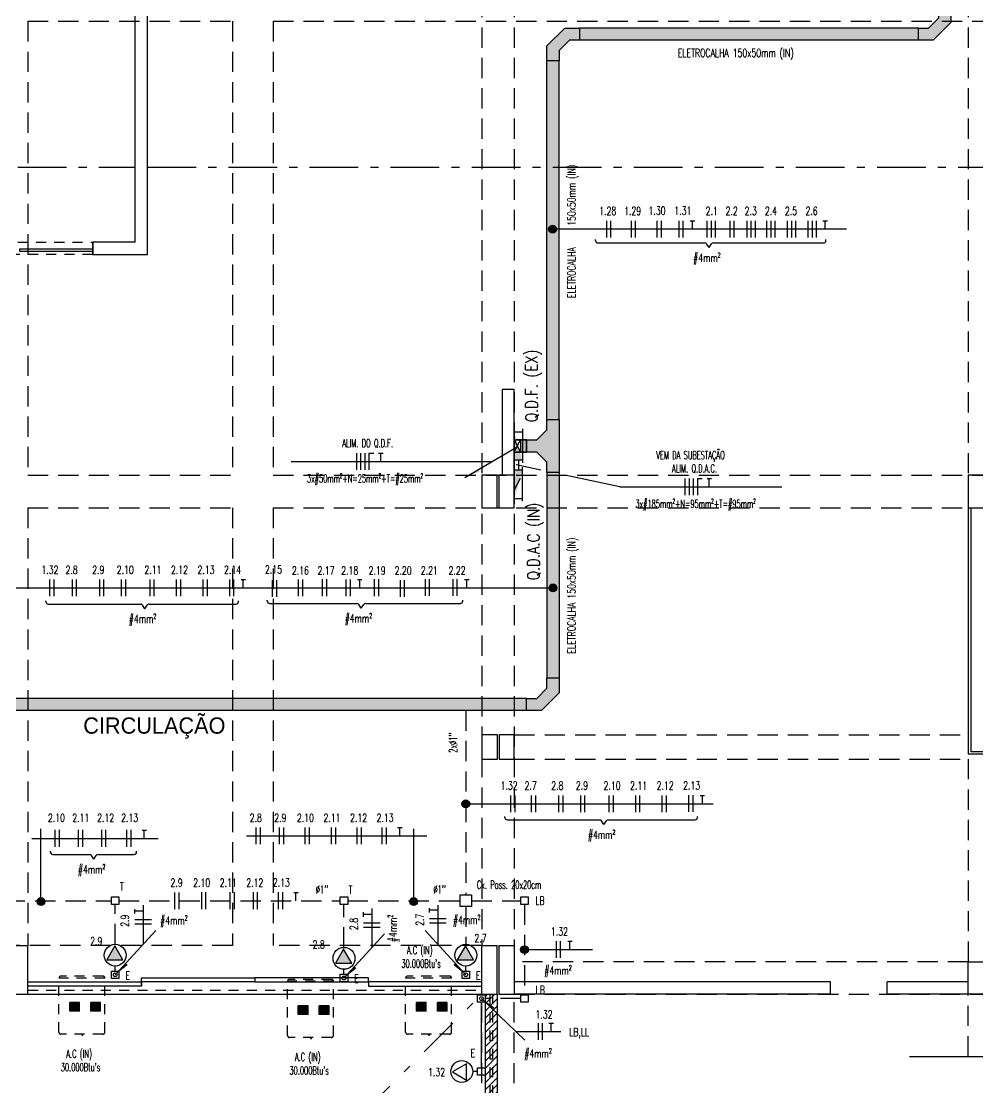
# Model space of a CAD drawing. Extents: x 17.6 to 65.2, y 116.5 to 153.5.
# Drawn here: x 39.56 to 51.36, y 129.62 to 142.77 of the extents above; entities that cross this region are included whole.
import ezdxf

# ---------------------------------------------------------------- set-up
doc = ezdxf.new("R2010")
doc.units = 0
doc.header["$MEASUREMENT"] = 0
for name, pattern in [('ACAD_ISO10W100', [18, 12, -3, 0, -3]), ('DASHDOT2', [0.5, 0.25, -0.125, 0, -0.125]), ('HIDDEN', [0.375, 0.25, -0.125]), ('HIDDEN2', [0.1875, 0.125, -0.0625])]:
    doc.linetypes.add(name, pattern=pattern)
doc.layers.get('0').update_dxf_attribs({"linetype": 'CONTINUOUS'})
for name, color, linetype in [('E-INDICAÇÃO', 9, 'CONTINUOUS'), ('INST-MATRIZ', 9, 'CONTINUOUS'), ('INST_-_AR_CONDICIONADO', 1, 'CONTINUOUS'), ('INST_-_MATRIZ', 9, 'CONTINUOUS'), ('INST_-_PILAR', 6, 'CONTINUOUS')]:
    doc.layers.add(name, color=color, linetype=linetype)
doc.styles.add('CITYBLUEPRINT', font='cibt____.pfb')
doc.styles.add('ROMANS9', font='ROMANS9.SHX')
doc.styles.add('TICK-50', font='ROMANS.SHX', dxfattribs={"height": 0.1, "bigfont": 'alf.shx'})

# ---------------------------------------------------------------- blocks, each defined once
blk = doc.blocks.new('CURVA_HORIZONTAL_90_')
at = {"color": 3}
blk.add_lwpolyline([(-0.172, 0.2744), (-0.0468, 0.2744), (0.1024, 0.1252), (0.1024, 0), (0, 0), (0, 0.086), (-0.086, 0.172), (-0.172, 0.172), (-0.172, 0.2744)], dxfattribs=at)
blk = doc.blocks.new('TÊ_HORIZONTAL_90_')
at = {"color": 3}
blk.add_lwpolyline([(-0.172, 0.27442), (0.27442, 0.27442), (0.27442, 0.172), (0.18842, 0.172), (0.10242, 0.086), (0.10242, 0), (0, 0), (0, 0.086), (-0.086, 0.172), (-0.172, 0.172), (-0.172, 0.27442), (0.27442, 0.27442)], dxfattribs=at)
blk = doc.blocks.new('A$C6A757802')
at = {"layer": 'E-INDICAÇÃO', "ltscale": 0.01}
blk.add_hatch(color=1, dxfattribs=at).paths.add_polyline_path([(0, 0), (0.193, 0.032), (0.193, 0)])
at = {"layer": 'E-INDICAÇÃO', "color": 1, "ltscale": 0.01}
blk.add_line((0, 0), (0.741, 0), dxfattribs=at)

msp = doc.modelspace()

# ---------------------------------------------------------------- hatches: boundary and pattern name
at = {"layer": 'INST_-_AR_CONDICIONADO', "ltscale": 0.5}
h = msp.add_hatch(color=253, dxfattribs=at)
edge = h.paths.add_edge_path()
edge.add_line((46.196, 140.211), (46.163, 140.211))
edge.add_arc((46.115, 140.211), 0.048, -180, 0, ccw=False)
edge.add_arc((46.115, 140.211), 0.048, 0, 180, ccw=False)
edge.add_line((46.163, 140.211), (46.196, 140.211))
edge.add_line((46.196, 140.211), (46.196, 142.288))
edge.add_line((46.196, 142.288), (46.046, 142.288))
edge.add_line((46.046, 142.288), (46.046, 137.863))
edge.add_line((46.046, 137.863), (46.196, 137.863))
edge.add_line((46.196, 137.863), (46.196, 140.211))
h.paths.add_polyline_path([(46.196, 142.414), (46.322, 142.54), (46.448, 142.54), (46.448, 142.69), (46.265, 142.69), (46.046, 142.471), (46.046, 142.288), (46.196, 142.288)])
h.paths.add_polyline_path([(50.628, 142.54), (50.628, 142.69), (46.448, 142.69), (46.448, 142.54)])
h.paths.add_polyline_path([(51.03, 142.758), (51.03, 142.941), (50.88, 142.941), (50.88, 142.816), (50.754, 142.69), (50.628, 142.69), (50.628, 142.54), (50.812, 142.54)])
at = {"layer": 'INST_-_AR_CONDICIONADO'}
h = msp.add_hatch(color=256, dxfattribs=at)
h.paths.add_polyline_path([(46.115, 140.163), (46.115, 140.259, 1)])
h.paths.add_polyline_path([(46.163, 140.211), (46.115, 140.211), (46.115, 140.163, 0.414214)])
h.paths.add_polyline_path([(46.115, 140.259), (46.115, 140.211), (46.163, 140.211, 0.414214)])
at = {"layer": 'INST_-_AR_CONDICIONADO', "ltscale": 0.5}
h = msp.add_hatch(color=253, dxfattribs=at)
h.paths.add_polyline_path([(45.794, 137.611), (45.743, 137.611), (45.743, 137.461), (45.794, 137.461)])
h.paths.add_polyline_path([(45.743, 137.611), (45.718, 137.611), (45.718, 137.461), (45.743, 137.461)])
h.paths.add_polyline_path([(46.196, 137.863), (46.046, 137.863), (46.046, 137.737), (45.92, 137.611), (45.794, 137.611), (45.794, 137.461), (45.92, 137.461), (46.046, 137.335), (46.046, 137.209), (46.196, 137.209)])
h = msp.add_hatch(color=253, dxfattribs=at)
h.paths.add_polyline_path([(46.196, 137.209), (46.046, 137.209), (46.046, 137.174), (46.196, 137.174)])
h.paths.add_polyline_path([(46.196, 137.174), (46.046, 137.174), (46.046, 136.774), (46.196, 136.774)])
h.paths.add_polyline_path([(46.196, 136.774), (46.046, 136.774), (46.046, 135.785), (46.072, 135.785, -1), (46.168, 135.785, -1), (46.072, 135.785), (46.046, 135.785), (46.046, 134.674), (46.196, 134.674), (46.196, 135.516)])
at = {"layer": 'INST_-_AR_CONDICIONADO'}
h = msp.add_hatch(color=256, dxfattribs=at)
h.paths.add_polyline_path([(46.12, 135.737), (46.12, 135.833, 1)])
h.paths.add_polyline_path([(46.168, 135.785), (46.12, 135.785), (46.12, 135.737, 0.414214)])
h.paths.add_polyline_path([(46.12, 135.833), (46.12, 135.785), (46.168, 135.785, 0.414214)])
at = {"layer": 'INST_-_AR_CONDICIONADO', "ltscale": 0.5}
h = msp.add_hatch(color=253, dxfattribs=at)
h.paths.add_polyline_path([(45.794, 134.272), (45.794, 134.422), (32.698, 134.422), (32.698, 134.272), (35.64, 134.272), (35.64, 134.299, -0.414214), (35.592, 134.347, -1), (35.688, 134.347, -0.414214), (35.64, 134.299), (35.64, 134.272)])
h.paths.add_polyline_path([(46.196, 134.49), (46.196, 134.674), (46.046, 134.674), (46.046, 134.548), (45.92, 134.422), (45.794, 134.422), (45.794, 134.272), (45.978, 134.272)])
at = {"layer": 'INST_-_AR_CONDICIONADO'}
h = msp.add_hatch(color=256, dxfattribs=at)
h.paths.add_polyline_path([(45.045, 133.074), (45.045, 133.17, 1)])
h.paths.add_polyline_path([(45.093, 133.122), (45.045, 133.122), (45.045, 133.074, 0.414214)])
h.paths.add_polyline_path([(45.045, 133.17), (45.045, 133.122), (45.093, 133.122, 0.414214)])
h = msp.add_hatch(color=256, dxfattribs=at)
h.paths.add_polyline_path([(39.804, 131.868), (39.804, 131.964, 1)])
h.paths.add_polyline_path([(39.852, 131.916), (39.804, 131.916), (39.804, 131.868, 0.414214)])
h.paths.add_polyline_path([(39.804, 131.964), (39.804, 131.916), (39.852, 131.916, 0.414214)])
h = msp.add_hatch(color=256, dxfattribs=at)
h.paths.add_polyline_path([(44.402, 131.868), (44.402, 131.964, 1)])
h.paths.add_polyline_path([(44.45, 131.916), (44.402, 131.916), (44.402, 131.868, 0.414214)])
h.paths.add_polyline_path([(44.402, 131.964), (44.402, 131.916), (44.45, 131.916, 0.414214)])
for points in [[(40.615, 131.197), (40.815, 131.197), (40.715, 131.37)], [(43.437, 131.157), (43.637, 131.157), (43.537, 131.33)], [(44.94, 131.197), (45.14, 131.197), (45.04, 131.37)]]:
    msp.add_hatch(color=3, dxfattribs=at).paths.add_polyline_path(points)
h = msp.add_hatch(color=256, dxfattribs=at)
h.paths.add_polyline_path([(45.768, 131.275), (45.768, 131.371, 1)])
h.paths.add_polyline_path([(45.816, 131.323), (45.768, 131.323), (45.768, 131.275, 0.414214)])
h.paths.add_polyline_path([(45.768, 131.371), (45.768, 131.323), (45.816, 131.323, 0.414214)])
at = {"layer": 'INST_-_AR_CONDICIONADO', "linetype": 'CONTINUOUS', "ltscale": 0.3}
h = msp.add_hatch(dxfattribs=at)
h.set_pattern_fill('NET', color=1, scale=0.120408, angle=900, style=0)
h.set_pattern_definition([(180, (194.373479, 254.956097), (-9e-18, -0.0150510204), []), (270, (194.373479, 254.956097), (0.0150510204, -1e-17), [])])
h.paths.add_polyline_path([(40.418, 130.563), (40.538, 130.563), (40.538, 130.671), (40.418, 130.671)])
h.paths.add_polyline_path([(40.279, 130.671), (40.159, 130.671), (40.159, 130.563), (40.279, 130.563)])
h = msp.add_hatch(dxfattribs=at)
h.set_pattern_fill('NET', color=1, scale=0.120408, angle=900, style=0)
h.set_pattern_definition([(180, (194.373479, 254.956097), (-9e-18, -0.0150510204), []), (270, (194.373479, 254.956097), (0.0150510204, -1e-17), [])])
h.paths.add_polyline_path([(40.418, 130.563), (40.538, 130.563), (40.538, 130.671), (40.418, 130.671)])
h.paths.add_polyline_path([(40.279, 130.671), (40.159, 130.671), (40.159, 130.563), (40.279, 130.563)])
h = msp.add_hatch(dxfattribs=at)
h.set_pattern_fill('NET', color=1, scale=0.120408, angle=900, style=0)
h.set_pattern_definition([(180, (197.192996, 254.915813), (-9e-18, -0.0150510204), []), (270, (197.192996, 254.915813), (0.0150510204, -1e-17), [])])
h.paths.add_polyline_path([(43.237, 130.522), (43.358, 130.522), (43.358, 130.631), (43.237, 130.631)])
h.paths.add_polyline_path([(43.099, 130.631), (42.978, 130.631), (42.978, 130.522), (43.099, 130.522)])
h = msp.add_hatch(dxfattribs=at)
h.set_pattern_fill('NET', color=1, scale=0.120408, angle=900, style=0)
h.set_pattern_definition([(180, (197.192996, 254.915813), (-9e-18, -0.0150510204), []), (270, (197.192996, 254.915813), (0.0150510204, -1e-17), [])])
h.paths.add_polyline_path([(43.237, 130.522), (43.358, 130.522), (43.358, 130.631), (43.237, 130.631)])
h.paths.add_polyline_path([(43.099, 130.631), (42.978, 130.631), (42.978, 130.522), (43.099, 130.522)])
h = msp.add_hatch(dxfattribs=at)
h.set_pattern_fill('NET', color=1, scale=0.120408, angle=900, style=0)
h.set_pattern_definition([(180, (198.650175, 254.956097), (-9e-18, -0.0150510204), []), (270, (198.650175, 254.956097), (0.0150510204, -1e-17), [])])
h.paths.add_polyline_path([(44.694, 130.563), (44.815, 130.563), (44.815, 130.671), (44.694, 130.671)])
h.paths.add_polyline_path([(44.556, 130.671), (44.436, 130.671), (44.436, 130.563), (44.556, 130.563)])
h = msp.add_hatch(dxfattribs=at)
h.set_pattern_fill('NET', color=1, scale=0.120408, angle=900, style=0)
h.set_pattern_definition([(180, (198.650175, 254.956097), (-9e-18, -0.0150510204), []), (270, (198.650175, 254.956097), (0.0150510204, -1e-17), [])])
h.paths.add_polyline_path([(44.694, 130.563), (44.815, 130.563), (44.815, 130.671), (44.694, 130.671)])
h.paths.add_polyline_path([(44.556, 130.671), (44.436, 130.671), (44.436, 130.563), (44.556, 130.563)])
at = {"layer": 'INST_-_MATRIZ'}
h = msp.add_hatch(dxfattribs=at)
h.set_pattern_fill('ANSI31', color=256, scale=0.5, style=0)
h.set_pattern_definition([(45, (30.50602, -37.03517), (-0.044194174, 0.044194174), [])])
h.paths.add_polyline_path([(45.283, 125.174), (45.433, 125.174), (45.433, 130.774), (45.283, 130.774)])

# ---------------------------------------------------------------- linework, layer by layer
at = {"layer": 'INST-MATRIZ', "color": 8, "linetype": 'DASHDOT2', "ltscale": 2}
msp.add_line((33.643, 119.174), (45.243, 130.774), dxfattribs=at)
at = {"layer": 'INST-MATRIZ', "color": 2}
msp.add_line((45.243, 130.774), (45.433, 130.774), dxfattribs=at)
at = {"layer": 'INST_-_AR_CONDICIONADO', "color": 3}
for p, q in [((50.628, 142.69), (46.448, 142.69)), ((50.628, 142.69), (46.448, 142.69)), ((50.628, 142.54), (46.448, 142.54)), ((50.628, 142.54), (46.448, 142.54)), ((46.046, 137.863), (46.046, 142.288)), ((46.196, 137.863), (46.196, 142.288)), ((46.784, 140.109), (46.784, 140.315)), ((46.835, 140.109), (46.835, 140.315)), ((47.088, 140.109), (47.088, 140.315)), ((47.14, 140.109), (47.14, 140.315)), ((47.406, 140.109), (47.406, 140.315)), ((47.457, 140.109), (47.457, 140.315)), ((47.675, 140.109), (47.675, 140.315)), ((47.727, 140.109), (47.727, 140.315)), ((47.814, 140.314), (47.869, 140.314)), ((47.842, 140.211), (47.842, 140.314)), ((48.023, 140.109), (48.023, 140.315)), ((48.075, 140.109), (48.075, 140.315)), ((48.127, 140.109), (48.127, 140.315)), ((48.306, 140.109), (48.306, 140.315)), ((48.357, 140.109), (48.357, 140.315)), ((48.515, 140.109), (48.515, 140.315)), ((48.567, 140.109), (48.567, 140.315)), ((48.619, 140.109), (48.619, 140.315)), ((48.759, 140.109), (48.759, 140.315)), ((48.811, 140.109), (48.811, 140.315)), ((48.863, 140.109), (48.863, 140.315)), ((49.014, 140.109), (49.014, 140.315)), ((49.065, 140.109), (49.065, 140.315)), ((49.117, 140.109), (49.117, 140.315)), ((49.27, 140.109), (49.27, 140.315)), ((49.322, 140.109), (49.322, 140.315)), ((49.373, 140.109), (49.373, 140.315)), ((49.451, 140.314), (49.507, 140.314)), ((49.479, 140.211), (49.479, 140.314)), ((43.969, 137.447), (44.024, 137.447)), ((43.996, 137.344), (43.996, 137.447)), ((46.046, 137.209), (46.046, 134.674)), ((46.196, 137.209), (46.196, 134.674)), ((48.021, 137.135), (48.076, 137.135)), ((48.049, 137.032), (48.049, 137.135)), ((39.915, 135.682), (39.915, 135.888)), ((39.967, 135.682), (39.967, 135.888)), ((40.193, 135.682), (40.193, 135.888)), ((40.244, 135.682), (40.244, 135.888)), ((40.529, 135.682), (40.529, 135.888)), ((40.581, 135.682), (40.581, 135.888)), ((40.798, 135.682), (40.798, 135.888)), ((40.85, 135.682), (40.85, 135.888)), ((41.15, 135.682), (41.15, 135.888)), ((41.202, 135.682), (41.202, 135.888)), ((41.478, 135.682), (41.478, 135.888)), ((41.53, 135.682), (41.53, 135.888)), ((41.806, 135.682), (41.806, 135.888)), ((41.857, 135.682), (41.857, 135.888)), ((42.133, 135.683), (42.133, 135.889)), ((42.185, 135.683), (42.185, 135.889)), ((42.272, 135.888), (42.327, 135.888)), ((42.3, 135.785), (42.3, 135.888)), ((42.66, 135.676), (42.66, 135.882)), ((42.712, 135.676), (42.712, 135.882)), ((42.981, 135.683), (42.981, 135.889)), ((43.033, 135.683), (43.033, 135.889)), ((43.278, 135.685), (43.278, 135.891)), ((43.33, 135.685), (43.33, 135.891)), ((43.57, 135.683), (43.57, 135.889)), ((43.622, 135.683), (43.622, 135.889)), ((43.709, 135.888), (43.764, 135.888)), ((43.737, 135.785), (43.737, 135.888)), ((43.92, 135.685), (43.92, 135.891)), ((43.972, 135.685), (43.972, 135.891)), ((44.546, 135.687), (44.546, 135.893)), ((44.598, 135.687), (44.598, 135.893)), ((44.888, 135.687), (44.888, 135.893)), ((44.94, 135.687), (44.94, 135.893)), ((45.03, 135.888), (45.085, 135.888)), ((45.058, 135.785), (45.058, 135.888)), ((44.238, 135.673), (44.238, 135.879)), ((44.29, 135.673), (44.29, 135.879)), ((46.046, 135.516), (46.046, 134.674)), ((46.196, 135.516), (46.196, 134.674)), ((45.794, 134.422), (32.698, 134.422)), ((45.794, 134.272), (32.698, 134.272)), ((45.6, 133.02), (45.6, 133.226)), ((45.652, 133.02), (45.652, 133.226)), ((45.856, 133.02), (45.856, 133.226)), ((45.908, 133.02), (45.908, 133.226)), ((46.192, 133.02), (46.192, 133.226)), ((46.244, 133.02), (46.244, 133.226)), ((46.462, 133.02), (46.462, 133.226)), ((46.514, 133.02), (46.514, 133.226)), ((46.814, 133.02), (46.814, 133.226)), ((46.866, 133.02), (46.866, 133.226)), ((47.141, 133.02), (47.141, 133.226)), ((47.193, 133.02), (47.193, 133.226)), ((47.469, 133.02), (47.469, 133.226)), ((47.521, 133.02), (47.521, 133.226)), ((47.797, 133.021), (47.797, 133.227)), ((47.848, 133.021), (47.848, 133.227)), ((47.935, 133.226), (47.991, 133.226)), ((47.963, 133.123), (47.963, 133.226)), ((39.979, 132.592), (39.979, 132.799)), ((40.031, 132.592), (40.031, 132.799)), ((40.267, 132.592), (40.267, 132.799)), ((40.319, 132.592), (40.319, 132.799)), ((40.555, 132.592), (40.555, 132.799)), ((40.606, 132.592), (40.606, 132.799)), ((40.864, 132.592), (40.864, 132.799)), ((40.915, 132.592), (40.915, 132.799)), ((41.052, 132.798), (41.107, 132.798)), ((41.079, 132.695), (41.079, 132.798)), ((42.459, 132.624), (42.459, 132.83)), ((42.511, 132.624), (42.511, 132.83)), ((42.747, 132.624), (42.747, 132.83)), ((42.799, 132.624), (42.799, 132.83)), ((43.065, 132.624), (43.065, 132.83)), ((43.116, 132.624), (43.116, 132.83)), ((43.388, 132.624), (43.388, 132.83)), ((43.44, 132.624), (43.44, 132.83)), ((43.705, 132.624), (43.705, 132.83)), ((43.757, 132.624), (43.757, 132.83)), ((44.014, 132.624), (44.014, 132.83)), ((44.066, 132.624), (44.066, 132.83)), ((44.202, 132.829), (44.258, 132.829)), ((44.23, 132.726), (44.23, 132.829)), ((41.455, 131.823), (41.455, 132.029)), ((41.507, 131.823), (41.507, 132.029)), ((41.788, 131.824), (41.788, 132.03)), ((41.84, 131.824), (41.84, 132.03)), ((42.138, 131.824), (42.138, 132.03)), ((42.19, 131.824), (42.19, 132.03)), ((42.426, 131.824), (42.426, 132.03)), ((42.477, 131.824), (42.477, 132.03)), ((42.735, 131.824), (42.735, 132.03)), ((42.786, 131.824), (42.786, 132.03)), ((42.923, 132.029), (42.978, 132.029)), ((42.95, 131.926), (42.95, 132.029)), ((40.961, 131.769), (40.961, 131.824)), ((44.598, 131.781), (44.598, 131.836)), ((44.701, 131.808), (44.598, 131.808)), ((41.064, 131.797), (40.961, 131.797)), ((41.167, 131.69), (40.961, 131.69)), ((43.783, 131.729), (43.783, 131.784)), ((43.886, 131.756), (43.783, 131.756)), ((44.804, 131.702), (44.598, 131.702)), ((41.167, 131.639), (40.961, 131.639)), ((43.989, 131.65), (43.783, 131.65)), ((43.989, 131.598), (43.783, 131.598)), ((44.804, 131.65), (44.598, 131.65)), ((46.164, 131.22), (46.164, 131.426)), ((46.215, 131.22), (46.215, 131.426)), ((46.302, 131.426), (46.358, 131.426)), ((46.33, 131.323), (46.33, 131.426)), ((40.72, 131.059), (40.72, 131.119)), ((40.72, 131.059), (40.72, 131.119)), ((43.542, 131.019), (43.542, 131.079)), ((43.542, 131.019), (43.542, 131.079)), ((45.045, 131.059), (45.045, 131.119)), ((45.045, 131.059), (45.045, 131.119)), ((45.94, 130.21), (45.94, 130.416)), ((45.991, 130.21), (45.991, 130.416)), ((46.07, 130.416), (46.125, 130.416)), ((46.098, 130.313), (46.098, 130.416)), ((45.19, 129.819), (45.13, 129.819)), ((45.19, 129.819), (45.13, 129.819))]:
    msp.add_line(p, q, dxfattribs=at)
at = {"layer": 'INST_-_AR_CONDICIONADO'}
for p, q in [((49.743, 140.211), (46.163, 140.211)), ((46.645, 140.071), (46.645, 140.082)), ((46.675, 140.041), (47.99, 140.041)), ((48.045, 139.983), (48.015, 140.028)), ((48.045, 139.983), (48.075, 140.028)), ((48.1, 140.041), (49.457, 140.041)), ((49.487, 140.071), (49.487, 140.082)), ((45.743, 137.746), (45.743, 137.326)), ((45.643, 137.711), (45.743, 137.711)), ((45.643, 137.361), (45.643, 137.711)), ((45.743, 137.361), (45.643, 137.361)), ((45.743, 137.239), (45.643, 137.239)), ((45.643, 137.239), (45.643, 136.889)), ((45.743, 136.854), (45.743, 137.274)), ((45.643, 136.889), (45.743, 136.889)), ((39.864, 135.616), (39.864, 135.627)), ((42.24, 135.616), (42.24, 135.627)), ((42.595, 135.624), (42.595, 135.635)), ((45.008, 135.624), (45.008, 135.635)), ((39.894, 135.586), (41.03, 135.586)), ((41.085, 135.528), (41.055, 135.573)), ((41.085, 135.528), (41.115, 135.573)), ((41.14, 135.586), (42.21, 135.586)), ((42.625, 135.594), (43.7, 135.594)), ((43.755, 135.536), (43.725, 135.581)), ((43.755, 135.536), (43.785, 135.581)), ((43.81, 135.594), (44.978, 135.594)), ((45.093, 133.122), (48.095, 133.122)), ((45.527, 132.954), (45.527, 132.965)), ((45.557, 132.924), (46.694, 132.924)), ((46.749, 132.866), (46.718, 132.91)), ((46.749, 132.866), (46.779, 132.91)), ((46.804, 132.924), (47.873, 132.924)), ((47.903, 132.954), (47.903, 132.965)), ((39.804, 131.964), (39.804, 132.813)), ((42.339, 132.727), (44.563, 132.727)), ((44.402, 131.964), (44.402, 132.813)), ((39.69, 132.695), (41.252, 132.695)), ((39.92, 132.527), (39.92, 132.538)), ((39.95, 132.497), (40.402, 132.497)), ((40.457, 132.439), (40.427, 132.484)), ((40.457, 132.439), (40.487, 132.484)), ((40.512, 132.497), (40.954, 132.497)), ((40.984, 132.527), (40.984, 132.538)), ((41.064, 131.871), (41.064, 131.387)), ((43.886, 131.831), (43.886, 131.346)), ((44.701, 131.871), (44.701, 131.387)), ((45.816, 131.323), (46.608, 131.323)), ((45.659, 130.313), (46.218, 130.313))]:
    msp.add_line(p, q, dxfattribs=at)
at = {"layer": 'INST_-_AR_CONDICIONADO', "ltscale": 0.5}
for p, q in [((45.643, 137.611), (45.643, 137.461)), ((45.643, 137.611), (45.643, 137.461)), ((45.643, 136.989), (45.643, 137.139)), ((45.643, 136.989), (45.643, 137.139))]:
    msp.add_line(p, q, dxfattribs=at)
at = {"layer": 'INST_-_AR_CONDICIONADO', "color": 3, "ltscale": 0.5}
for p, q in [((45.643, 137.611), (45.794, 137.611)), ((45.794, 137.611), (45.666, 137.611)), ((45.718, 137.611), (45.718, 137.461)), ((45.718, 137.611), (45.718, 137.461)), ((45.794, 137.611), (45.794, 137.461)), ((45.643, 137.461), (45.794, 137.461)), ((45.794, 137.461), (45.666, 137.461)), ((45.643, 137.361), (45.643, 137.239)), ((45.693, 137.361), (45.693, 137.239))]:
    msp.add_line(p, q, dxfattribs=at)
at = {"layer": 'INST_-_AR_CONDICIONADO', "color": 1, "ltscale": 0.5}
for p, q in [((45.643, 137.611), (45.718, 137.461)), ((45.643, 137.461), (45.718, 137.611)), ((45.643, 137.611), (45.718, 137.461)), ((45.643, 137.461), (45.718, 137.611)), ((45.972, 137.239), (45.666, 137.304)), ((45.643, 136.989), (45.718, 137.139)), ((46.944, 137.032), (46.265, 137.177))]:
    msp.add_line(p, q, dxfattribs=at)
at = {"layer": 'INST_-_AR_CONDICIONADO', "color": 1, "linetype": 'BYBLOCK'}
for p, q in [((42.891, 137.344), (45.367, 137.344)), ((46.944, 137.032), (48.945, 137.032))]:
    msp.add_line(p, q, dxfattribs=at)
at = {"layer": 'INST_-_AR_CONDICIONADO', "color": 3, "linetype": 'CONTINUOUS'}
for p, q in [((43.699, 137.241), (43.699, 137.447)), ((43.75, 137.241), (43.75, 137.447)), ((43.802, 137.241), (43.802, 137.447)), ((43.854, 137.447), (43.909, 137.447)), ((43.854, 137.241), (43.854, 137.447)), ((47.751, 136.929), (47.751, 137.135)), ((47.803, 136.929), (47.803, 137.135)), ((47.854, 136.929), (47.854, 137.135)), ((47.906, 137.135), (47.961, 137.135)), ((47.906, 136.929), (47.906, 137.135))]:
    msp.add_line(p, q, dxfattribs=at)
at = {"layer": 'INST_-_AR_CONDICIONADO', "color": 1}
msp.add_line((39.469, 135.785), (46.072, 135.785), dxfattribs=at)
at = {"layer": 'INST_-_AR_CONDICIONADO', "color": 5, "linetype": 'HIDDEN'}
for p, q in [((45.045, 134.272), (45.045, 131.998)), ((38.982, 131.926), (40.673, 131.926)), ((40.72, 131.39), (40.72, 131.88)), ((40.766, 131.926), (43.495, 131.926)), ((43.542, 131.349), (43.542, 131.88)), ((43.588, 131.926), (44.974, 131.926)), ((45.045, 131.855), (45.045, 131.39)), ((45.117, 131.926), (45.722, 131.926)), ((45.768, 131.88), (45.768, 130.766)), ((45.722, 130.719), (45.284, 130.719))]:
    msp.add_line(p, q, dxfattribs=at)
at = {"layer": 'INST_-_AR_CONDICIONADO', "color": 1, "linetype": 'HIDDEN2'}
for p, q in [((40.592, 130.972), (40.026, 130.972)), ((40.026, 130.302), (40.026, 130.972)), ((40.568, 130.996), (40.051, 130.996)), ((40.592, 130.302), (40.592, 130.972)), ((43.412, 130.932), (42.846, 130.932)), ((42.846, 130.262), (42.846, 130.932)), ((43.388, 130.956), (42.87, 130.956)), ((43.412, 130.262), (43.412, 130.932)), ((44.869, 130.972), (44.303, 130.972)), ((44.303, 130.302), (44.303, 130.972)), ((44.845, 130.996), (44.327, 130.996)), ((44.869, 130.302), (44.869, 130.972)), ((40.568, 130.28), (40.051, 130.28)), ((43.388, 130.24), (42.87, 130.24)), ((44.845, 130.28), (44.328, 130.28))]:
    msp.add_line(p, q, dxfattribs=at)
at = {"layer": 'INST_-_AR_CONDICIONADO', "color": 1, "linetype": 'CONTINUOUS', "ltscale": 0.3}
for p, q in [((40.279, 130.671), (40.159, 130.671)), ((40.159, 130.563), (40.159, 130.671)), ((40.279, 130.671), (40.159, 130.671)), ((40.159, 130.563), (40.159, 130.671)), ((40.279, 130.563), (40.279, 130.671)), ((40.279, 130.563), (40.279, 130.671)), ((40.418, 130.563), (40.418, 130.671)), ((40.538, 130.671), (40.418, 130.671)), ((40.418, 130.563), (40.418, 130.671)), ((40.538, 130.671), (40.418, 130.671)), ((40.538, 130.563), (40.538, 130.671)), ((40.538, 130.563), (40.538, 130.671)), ((43.099, 130.631), (42.978, 130.631)), ((42.978, 130.522), (42.978, 130.631)), ((43.099, 130.631), (42.978, 130.631)), ((42.978, 130.522), (42.978, 130.631)), ((43.099, 130.522), (43.099, 130.631)), ((43.099, 130.522), (43.099, 130.631)), ((43.237, 130.522), (43.237, 130.631)), ((43.358, 130.631), (43.237, 130.631)), ((43.237, 130.522), (43.237, 130.631)), ((43.358, 130.631), (43.237, 130.631)), ((43.358, 130.522), (43.358, 130.631)), ((43.358, 130.522), (43.358, 130.631)), ((44.556, 130.671), (44.436, 130.671)), ((44.436, 130.563), (44.436, 130.671)), ((44.556, 130.671), (44.436, 130.671)), ((44.436, 130.563), (44.436, 130.671)), ((44.556, 130.563), (44.556, 130.671)), ((44.556, 130.563), (44.556, 130.671)), ((44.694, 130.563), (44.694, 130.671)), ((44.815, 130.671), (44.694, 130.671)), ((44.694, 130.563), (44.694, 130.671)), ((44.815, 130.671), (44.694, 130.671)), ((44.815, 130.563), (44.815, 130.671)), ((44.815, 130.563), (44.815, 130.671)), ((40.279, 130.563), (40.159, 130.563)), ((40.279, 130.563), (40.159, 130.563)), ((40.538, 130.563), (40.418, 130.563)), ((40.538, 130.563), (40.418, 130.563)), ((43.099, 130.522), (42.978, 130.522)), ((43.099, 130.522), (42.978, 130.522)), ((43.358, 130.522), (43.237, 130.522)), ((43.358, 130.522), (43.237, 130.522)), ((44.556, 130.563), (44.436, 130.563)), ((44.556, 130.563), (44.436, 130.563)), ((44.815, 130.563), (44.694, 130.563)), ((44.815, 130.563), (44.694, 130.563))]:
    msp.add_line(p, q, dxfattribs=at)
at = {"layer": 'INST_-_AR_CONDICIONADO', "color": 5}
msp.add_line((45.237, 129.866), (45.238, 130.673), dxfattribs=at)
at = {"layer": 'INST_-_AR_CONDICIONADO', "color": 25}
for points in [[(40.766, 131.973), (40.766, 131.88), (40.673, 131.88), (40.673, 131.973)], [(43.588, 131.973), (43.588, 131.88), (43.495, 131.88), (43.495, 131.973)], [(45.117, 131.998), (45.117, 131.855), (44.974, 131.855), (44.974, 131.998)], [(45.815, 131.88), (45.722, 131.88), (45.722, 131.973), (45.815, 131.973)], [(40.766, 130.966), (40.673, 130.966), (40.673, 131.059), (40.766, 131.059)], [(43.588, 130.926), (43.495, 130.926), (43.495, 131.019), (43.588, 131.019)], [(45.092, 130.966), (44.999, 130.966), (44.999, 131.059), (45.092, 131.059)], [(45.284, 130.673), (45.191, 130.673), (45.191, 130.766), (45.284, 130.766)], [(45.815, 130.673), (45.722, 130.673), (45.722, 130.766), (45.815, 130.766)], [(45.283, 129.866), (45.283, 129.773), (45.19, 129.773), (45.19, 129.866)]]:
    msp.add_lwpolyline(points, close=True, dxfattribs=at)
at = {"layer": 'INST_-_AR_CONDICIONADO', "color": 3}
for points in [[(40.615, 131.197), (40.815, 131.197), (40.715, 131.37)], [(43.437, 131.157), (43.637, 131.157), (43.537, 131.33)], [(44.94, 131.197), (45.14, 131.197), (45.04, 131.37)], [(45.053, 129.714), (45.053, 129.914), (44.879, 129.814)]]:
    msp.add_lwpolyline(points, close=True, dxfattribs=at)
at = {"layer": 'INST_-_AR_CONDICIONADO', "color": 1, "linetype": 'HIDDEN2', "ltscale": 0.2}
for points in [[(40.309, 130.28), (40.309, 130.266), (40.321, 130.266), (40.321, 130.28)], [(40.309, 130.28), (40.309, 130.266), (40.321, 130.266), (40.321, 130.28)], [(43.129, 130.24), (43.129, 130.225), (43.141, 130.225), (43.141, 130.24)], [(43.129, 130.24), (43.129, 130.225), (43.141, 130.225), (43.141, 130.24)], [(44.586, 130.28), (44.586, 130.266), (44.598, 130.266), (44.598, 130.28)], [(44.586, 130.28), (44.586, 130.266), (44.598, 130.266), (44.598, 130.28)]]:
    msp.add_lwpolyline(points, dxfattribs=at)
at = {"layer": 'INST_-_AR_CONDICIONADO'}
for centre in [(46.115, 140.211), (46.12, 135.785), (45.045, 133.122), (39.804, 131.916), (44.402, 131.916), (45.768, 131.323)]:
    msp.add_circle(centre, 0.048, dxfattribs=at)
at = {"layer": 'INST_-_AR_CONDICIONADO', "color": 3}
for centre in [(40.72, 131.255), (43.542, 131.215), (45.045, 131.255), (44.995, 129.819)]:
    msp.add_circle(centre, 0.135, dxfattribs=at)
at = {"layer": 'INST_-_AR_CONDICIONADO', "color": 25}
for centre in [(40.72, 131.013), (45.045, 131.013), (43.542, 130.973), (45.238, 130.719)]:
    msp.add_circle(centre, 0.0233, dxfattribs=at)
at = {"layer": 'INST_-_AR_CONDICIONADO'}
for centre, start, end in [((46.675, 140.071), 180, 270), ((47.99, 140.011), 33.867, 90), ((48.1, 140.011), 90, 146.133), ((49.457, 140.071), 270, 0), ((42.625, 135.624), 180, 270), ((44.978, 135.624), 270, 0), ((39.894, 135.616), 180, 270), ((41.03, 135.556), 33.867, 90), ((41.14, 135.556), 90, 146.133), ((42.21, 135.616), 270, 0), ((43.7, 135.564), 33.867, 90), ((43.81, 135.564), 90, 146.133), ((45.557, 132.954), 180, 270), ((46.694, 132.894), 33.867, 90), ((46.804, 132.894), 90, 146.133), ((47.873, 132.954), 270, 0), ((39.95, 132.527), 180, 270), ((40.402, 132.467), 33.867, 90), ((40.512, 132.467), 90, 146.133), ((40.954, 132.527), 270, 0)]:
    msp.add_arc(centre, 0.03, start, end, dxfattribs=at)
at = {"layer": 'INST_-_AR_CONDICIONADO', "color": 1, "linetype": 'HIDDEN2'}
for centre, start, end in [((40.051, 130.972), 90, 180), ((40.051, 130.972), 90, 180), ((40.568, 130.972), 0, 90), ((40.568, 130.972), 0, 90), ((42.87, 130.932), 90, 180), ((42.87, 130.932), 90, 180), ((43.388, 130.932), 0, 90), ((43.388, 130.932), 0, 90), ((44.327, 130.972), 90, 180), ((44.327, 130.972), 90, 180), ((44.845, 130.972), 0, 90), ((44.845, 130.972), 0, 90), ((40.051, 130.304), 184.739, 270), ((40.051, 130.304), 184.739, 270), ((40.568, 130.304), 270, 355.261), ((40.568, 130.304), 270, 355.261), ((42.87, 130.264), 184.739, 270), ((42.87, 130.264), 184.739, 270), ((43.388, 130.264), 270, 355.261), ((43.388, 130.264), 270, 355.261), ((44.328, 130.304), 184.739, 270), ((44.328, 130.304), 184.739, 270), ((44.845, 130.304), 270, 355.261), ((44.845, 130.304), 270, 355.261)]:
    msp.add_arc(centre, 0.0241, start, end, dxfattribs=at)
at = {"layer": 'INST_-_AR_CONDICIONADO'}
for points in [[(45.643, 137.711), (45.743, 137.361), (45.643, 137.361), (45.743, 137.361)], [(45.643, 136.889), (45.743, 137.239), (45.643, 137.239), (45.743, 137.239)]]:
    msp.add_solid(points, dxfattribs=at)
at = {"layer": 'INST_-_MATRIZ'}
for p, q in [((40.968, 140.049), (40.968, 148.974)), ((40.968, 140.049), (40.968, 148.974)), ((41.118, 139.899), (41.118, 148.974)), ((40.443, 140.049), (40.443, 139.899)), ((40.443, 139.899), (40.443, 140.049)), ((40.968, 140.049), (40.443, 140.049)), ((40.443, 139.899), (41.118, 139.899)), ((45.643, 138.234), (45.493, 138.234)), ((45.493, 138.234), (45.493, 137.174)), ((45.643, 137.174), (45.643, 138.234)), ((51.243, 136.774), (51.243, 133.733)), ((51.273, 136.774), (51.273, 133.763)), ((51.873, 133.733), (51.243, 133.733)), ((51.873, 133.763), (51.273, 133.763)), ((41.043, 130.874), (41.043, 130.924)), ((49.543, 130.924), (45.643, 130.924)), ((49.543, 130.774), (49.543, 130.924)), ((51.243, 130.924), (50.243, 130.924)), ((51.243, 130.924), (50.243, 130.924)), ((50.243, 130.774), (50.243, 130.924)), ((39.643, 130.774), (45.243, 130.774)), ((45.283, 130.774), (45.283, 125.174)), ((45.433, 130.774), (45.433, 125.174)), ((49.543, 130.774), (45.643, 130.774)), ((51.243, 130.774), (50.243, 130.774)), ((45.343, 129.974), (45.373, 129.974)), ((50.518, 130.006), (52.287, 130.006))]:
    msp.add_line(p, q, dxfattribs=at)
at = {"layer": 'INST_-_MATRIZ', "linetype": 'HIDDEN'}
for p, q in [((45.243, 148.324), (45.243, 131.374)), ((45.643, 148.324), (45.643, 131.374)), ((51.243, 148.324), (51.243, 133.973)), ((39.643, 142.774), (39.643, 137.174)), ((39.643, 142.774), (42.168, 142.774)), ((42.168, 142.774), (42.168, 137.174)), ((42.668, 142.774), (42.668, 137.174)), ((42.668, 142.774), (57.243, 142.774)), ((39.643, 137.174), (42.168, 137.174)), ((42.668, 137.174), (57.243, 137.174)), ((39.643, 136.774), (42.168, 136.774)), ((39.643, 136.774), (39.643, 131.374)), ((42.168, 136.774), (42.168, 131.374)), ((42.668, 136.774), (42.668, 131.374)), ((42.668, 136.774), (57.243, 136.774)), ((45.643, 133.973), (51.243, 133.973)), ((45.643, 133.674), (51.243, 133.674)), ((51.243, 133.674), (51.243, 131.174)), ((42.168, 131.374), (36.668, 131.374)), ((45.243, 131.374), (42.668, 131.374)), ((51.243, 131.174), (45.643, 131.174)), ((45.243, 125.174), (45.243, 130.774)), ((45.643, 125.174), (45.643, 130.774)), ((45.643, 130.774), (65.07, 130.774)), ((51.243, 130.006), (51.243, 130.774))]:
    msp.add_line(p, q, dxfattribs=at)
at = {"layer": 'INST_-_MATRIZ', "linetype": 'ACAD_ISO10W100', "ltscale": 0.05}
for p, q in [((36.518, 140.974), (40.968, 140.974)), ((41.118, 140.974), (51.493, 140.974))]:
    msp.add_line(p, q, dxfattribs=at)
at = {"layer": 'INST_-_MATRIZ', "linetype": 'HIDDEN', "ltscale": 0.5}
for p, q in [((37.043, 140.049), (40.443, 140.049)), ((40.443, 139.899), (37.043, 139.899)), ((39.643, 130.824), (45.243, 130.824)), ((45.343, 130.774), (45.343, 125.174)), ((45.373, 130.774), (45.373, 125.174))]:
    msp.add_line(p, q, dxfattribs=at)
at = {"layer": 'INST_-_MATRIZ'}
for points in [[(39.543, 139.933), (39.543, 139.968), (40.443, 139.968), (40.443, 139.933)], [(41.043, 130.874), (39.643, 130.874), (39.643, 130.924), (41.043, 130.924)], [(41.043, 130.974), (42.443, 130.974), (42.443, 130.924), (41.043, 130.924)], [(42.443, 130.924), (43.843, 130.924), (43.843, 130.974), (42.443, 130.974)], [(43.843, 130.874), (45.243, 130.874), (45.243, 130.924), (43.843, 130.924)]]:
    msp.add_lwpolyline(points, close=True, dxfattribs=at)
at = {"layer": 'INST_-_PILAR', "ltscale": 0.5}
for p, q in [((39.243, 131.374), (39.643, 131.374)), ((39.243, 131.374), (39.643, 131.374)), ((39.643, 130.774), (39.643, 131.374)), ((45.243, 130.774), (45.243, 131.374)), ((45.243, 131.374), (45.433, 131.374)), ((45.243, 130.774), (45.243, 131.374)), ((45.243, 131.374), (45.433, 131.374)), ((45.433, 130.774), (45.433, 131.374)), ((45.433, 130.774), (45.433, 131.374)), ((45.453, 131.374), (45.453, 130.774)), ((45.453, 131.374), (45.643, 131.374)), ((45.453, 131.374), (45.453, 130.774)), ((45.453, 131.374), (45.643, 131.374)), ((45.643, 131.374), (45.643, 130.774)), ((45.643, 131.374), (45.643, 130.774)), ((51.243, 130.774), (51.243, 131.174)), ((51.243, 131.174), (51.643, 131.174)), ((39.243, 130.774), (39.643, 130.774)), ((45.243, 130.774), (45.433, 130.774)), ((45.453, 130.774), (45.643, 130.774)), ((45.453, 130.774), (45.643, 130.774)), ((51.643, 130.774), (51.243, 130.774))]:
    msp.add_line(p, q, dxfattribs=at)
for points in [[(45.243, 137.174), (45.243, 136.774), (45.433, 136.774), (45.433, 137.174)], [(45.453, 137.174), (45.453, 136.774), (45.643, 136.774), (45.643, 137.174)], [(51.243, 136.774), (51.643, 136.774), (51.643, 137.174), (51.243, 137.174)]]:
    msp.add_lwpolyline(points, close=True, dxfattribs=at)
for points in [[(45.435, 133.974), (45.243, 133.974), (45.243, 133.674), (45.435, 133.674), (45.435, 133.973)], [(45.643, 133.974), (45.455, 133.974), (45.455, 133.674), (45.643, 133.674), (45.643, 133.973)]]:
    msp.add_lwpolyline(points, dxfattribs=at)

# ---------------------------------------------------------------- block references
at = {"layer": 'INST_-_AR_CONDICIONADO', "color": 3, "ltscale": 0.5}
for name, p, xscale, yscale, zscale, rotation in [('CURVA_HORIZONTAL_90_', (50.628, 142.69), 1.464557703573689, 1.464557703573689, 1.464557703573689, 270), ('CURVA_HORIZONTAL_90_', (46.448, 142.54), 1.464557703573689, 1.464557703573689, 1.464557703573689, 90), ('TÊ_HORIZONTAL_90_', (45.794, 137.611), 1.464557703573917, 1.464557703573917, 1.464557703573917, 270), ('CURVA_HORIZONTAL_90_', (45.794, 134.422), 1.464557703574457, 1.464557703574457, 1.464557703574457, 270), ('CURVA_HORIZONTAL_90_', (45.794, 134.422), 1.464557703574457, 1.464557703574457, 1.464557703574457, 270)]:
    msp.add_blockref(name, p, dxfattribs=dict(at, xscale=xscale, yscale=yscale, zscale=zscale, rotation=rotation))
at = {"layer": 'INST_-_AR_CONDICIONADO', "xscale": -1}
for p, rotation in [((45.032, 137.149), 210.2663430228956), ((40.72, 131.013), 227.3521571614027), ((43.542, 130.973), 227.3521571614027)]:
    msp.add_blockref('A$C6A757802', p, dxfattribs=dict(at, rotation=rotation))
at = {"layer": 'INST_-_AR_CONDICIONADO'}
for p, rotation in [((45.045, 131.013), 132.6478428385973), ((45.238, 130.719), 316.0125566510673)]:
    msp.add_blockref('A$C6A757802', p, dxfattribs=dict(at, rotation=rotation))

# ---------------------------------------------------------------- texts
at = {"layer": 'INST_-_AR_CONDICIONADO', "color": 3, "width": 0.7}
for s, style, p in [('ELETROCALHA 150x50mm (IN)', 'ROMANS9', (47.659, 142.334)), ('1.28', 'TICK-50', (46.691, 140.385)), ('1.29', 'TICK-50', (46.998, 140.385)), ('1.30', 'TICK-50', (47.299, 140.388)), ('1.31', 'TICK-50', (47.617, 140.388)), ('2.1', 'TICK-50', (48.004, 140.385)), ('2.2', 'TICK-50', (48.249, 140.385)), ('2.3', 'TICK-50', (48.485, 140.385)), ('2.4', 'TICK-50', (48.734, 140.385)), ('2.5', 'TICK-50', (48.981, 140.385)), ('2.6', 'TICK-50', (49.235, 140.385)), ('#4mm²', 'TICK-50', (47.849, 139.807)), ('1.32', 'TICK-50', (39.81, 135.958)), ('2.8', 'TICK-50', (40.107, 135.958)), ('2.9', 'TICK-50', (40.436, 135.958)), ('2.10', 'TICK-50', (40.739, 135.958)), ('2.11', 'TICK-50', (41.08, 135.958)), ('2.12', 'TICK-50', (41.408, 135.958)), ('2.13', 'TICK-50', (41.735, 135.958)), ('2.14', 'TICK-50', (42.063, 135.959)), ('2.15', 'TICK-50', (42.568, 135.963)), ('2.16', 'TICK-50', (42.9, 135.949)), ('2.17', 'TICK-50', (43.216, 135.949)), ('2.18', 'TICK-50', (43.508, 135.949)), ('2.19', 'TICK-50', (43.846, 135.949)), ('2.20', 'TICK-50', (44.167, 135.949)), ('2.21', 'TICK-50', (44.49, 135.949)), ('2.22', 'TICK-50', (44.832, 135.949)), ('#4mm²', 'TICK-50', (40.888, 135.352)), ('#4mm²', 'TICK-50', (43.551, 135.36)), ('1.32', 'TICK-50', (45.474, 133.296)), ('2.7', 'TICK-50', (45.77, 133.296)), ('2.8', 'TICK-50', (46.099, 133.296)), ('2.9', 'TICK-50', (46.402, 133.296)), ('2.10', 'TICK-50', (46.744, 133.296)), ('2.11', 'TICK-50', (47.071, 133.296)), ('2.12', 'TICK-50', (47.399, 133.296)), ('2.13', 'TICK-50', (47.726, 133.297)), ('2.10', 'TICK-50', (39.89, 132.899)), ('2.11', 'TICK-50', (40.191, 132.899)), ('2.12', 'TICK-50', (40.497, 132.899)), ('2.13', 'TICK-50', (40.793, 132.9)), ('2.8', 'TICK-50', (42.379, 132.899)), ('2.9', 'TICK-50', (42.682, 132.899)), ('2.10', 'TICK-50', (42.961, 132.899)), ('2.11', 'TICK-50', (43.289, 132.899)), ('2.12', 'TICK-50', (43.617, 132.899)), ('2.13', 'TICK-50', (43.944, 132.9)), ('#4mm²', 'TICK-50', (46.552, 132.689)), ('#4mm²', 'TICK-50', (40.26, 132.263)), ('2.9', 'TICK-50', (41.402, 132.099)), ('2.10', 'TICK-50', (41.682, 132.099)), ('2.11', 'TICK-50', (42.009, 132.099)), ('2.12', 'TICK-50', (42.337, 132.099)), ('2.13', 'TICK-50', (42.664, 132.1)), ('T', 'TICK-50', (40.777, 132.051)), ('T', 'TICK-50', (43.599, 132.011)), ('LB', 'TICK-50', (45.903, 131.877)), ('#4mm²', 'TICK-50', (41.274, 131.632)), ('#4mm²', 'TICK-50', (44.887, 131.639)), ('1.32', 'TICK-50', (46.095, 131.496)), ('2.9', 'TICK-50', (40.411, 131.376)), ('2.8', 'TICK-50', (43.156, 131.336)), ('2.7', 'TICK-50', (45.151, 131.414)), ('E', 'TICK-50', (40.846, 130.955)), ('E', 'TICK-50', (43.668, 130.915)), ('E', 'TICK-50', (45.171, 130.955)), ('#4mm²', 'TICK-50', (46.013, 131.016)), ('LB', 'TICK-50', (45.907, 130.776)), ('1.32', 'TICK-50', (45.905, 130.473)), ('LB,LL', 'TICK-50', (46.32, 130.256)), ('E', 'TICK-50', (45.104, 129.997)), ('#4mm²', 'TICK-50', (45.767, 129.992)), ('1.32', 'TICK-50', (44.58, 129.761))]:
    msp.add_text(s, height=0.1, dxfattribs=dict(at, style=style)).set_placement(p)
for s, style, p in [('ELETROCALHA    150x50mm (IN)', 'ROMANS9', (46.4, 139.358)), ('ELETROCALHA 150x50mm (IN)', 'ROMANS9', (46.4, 134.974)), ('2.9', 'TICK-50', (40.89, 131.604)), ('2.8', 'TICK-50', (43.713, 131.564)), ('#4mm²', 'TICK-50', (44.196, 131.414)), ('2.7', 'TICK-50', (44.528, 131.616))]:
    msp.add_text(s, height=0.1, rotation=90, dxfattribs=dict(at, style=style)).set_placement(p)
at = {"layer": 'INST_-_AR_CONDICIONADO', "color": 4, "style": 'ROMANS9', "width": 0.8}
for s, p in [('Q.D.F. (EX)', (45.931, 137.831)), ('Q.D.A.C (IN)', (45.954, 135.88))]:
    msp.add_text(s, height=0.15, rotation=90, dxfattribs=at).set_placement(p)
at = {"layer": 'INST_-_AR_CONDICIONADO', "color": 2, "style": 'ROMANS9', "width": 0.6}
for s, p in [('ALIM. DO Q.D.F.', (43.522, 137.521)), ('VEM DA SUBESTAÇÃO', (47.393, 137.373)), ('3x#50mm²+N=25mm²+T=#25mm²', (43.085, 137.085)), ('ALIM. Q.D.A.C.', (47.59, 137.209)), ('3x#185mm²+N=95mm²+T=#95mm²', (47.137, 136.773)), ('A.C (IN) ', (44.319, 131.267)), ("30.000Btu's", (44.25, 131.1)), ('A.C (IN) ', (40.117, 129.989)), ('A.C (IN) ', (42.937, 129.949)), ("30.000Btu's", (40.049, 129.822)), ("30.000Btu's", (42.869, 129.782))]:
    msp.add_text(s, height=0.1, dxfattribs=at).set_placement(p)
at = {"layer": 'INST_-_AR_CONDICIONADO', "color": 4, "style": 'CITYBLUEPRINT'}
msp.add_text('CIRCULAÇÃO', height=0.2, dxfattribs=at).set_placement((40.326, 133.987))
at = {"layer": 'INST_-_AR_CONDICIONADO', "color": 2, "linetype": 'HIDDEN', "style": 'ROMANS9', "width": 0.6}
msp.add_text("2x%%C1''", height=0.1, rotation=90, dxfattribs=at).set_placement((44.937, 133.752))
for s, p in [("%%C1''", (43.195, 132.015)), ("%%C1''", (44.646, 132.015)), ('Cx. Pass. 20x20cm', (45.182, 132.074))]:
    msp.add_text(s, height=0.1, dxfattribs=at).set_placement(p)

doc.saveas('drawing.dxf')
